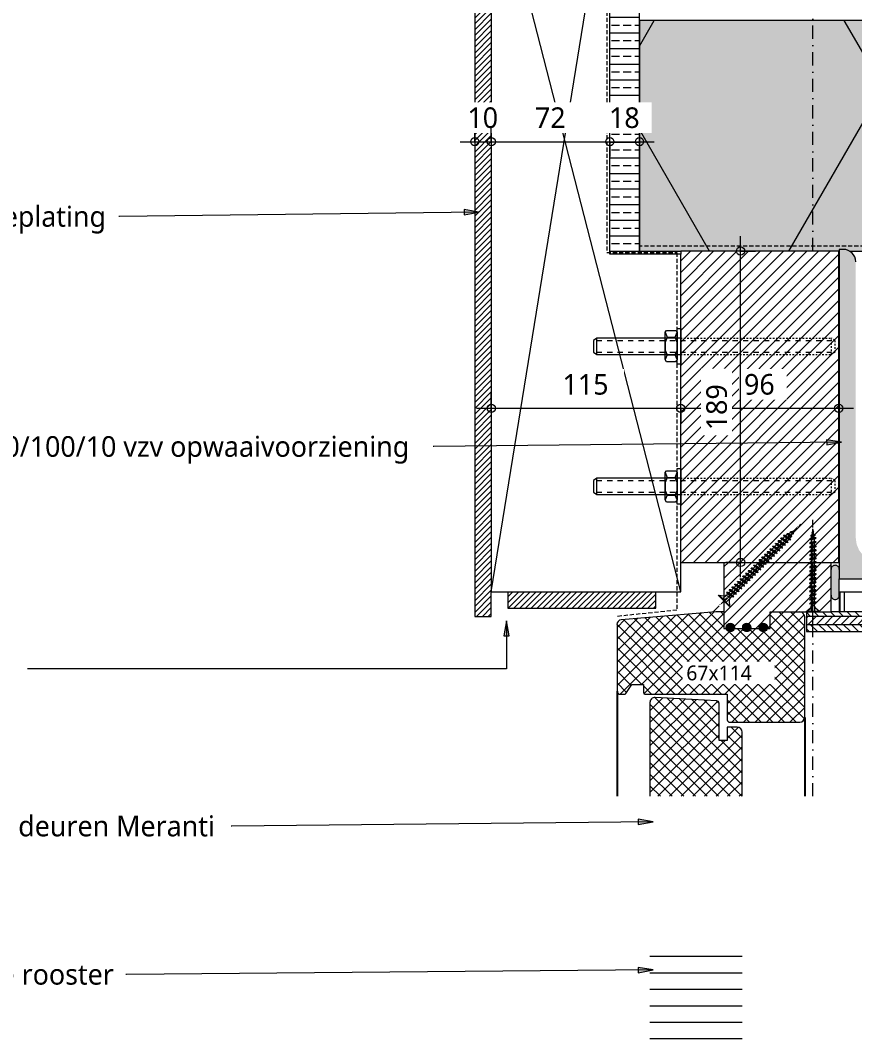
# Model space of a CAD drawing. Header units: millimetres. Extents: x 1813 to 34621, y -2347 to 13791.
# Drawn here: x 8617 to 9124, y 3929 to 4547 of the extents above; entities that cross this region are included whole.
import ezdxf

# ---------------------------------------------------------------- set-up
doc = ezdxf.new("R2010")
doc.units = ezdxf.units.MM
for name, pattern in [('Dash', [6.35, 3.175, -3.175]), ('MV_hartlijn_staal', [6.6, 5, -0.8, 0, -0.8]), ('MV_hidden', [3.75, 2.5, -1.25]), ('MV_stramien', [16, 8, -4, 0, -4]), ('Streep 1_1', [2, 1, -1])]:
    doc.linetypes.add(name, pattern=pattern)
for name, color, linetype, lineweight in [('A-ANNO-DIMS', 211, 'Continuous', 13), ('A-ANNO-DIMS-5', 211, 'Continuous', 13), ('A-DETL', 90, 'Continuous', 13), ('A-DETL-GENF', 92, 'Continuous', 18), ('A-DETL-GENF-HDLN', 1, 'Dash', 18), ('G-ANNO-TEXT', 231, 'Continuous', 13)]:
    doc.layers.add(name, color=color, linetype=linetype, lineweight=lineweight)
doc.styles.add('Segoe UI_3', font='segoeui.ttf', dxfattribs={"height": 12.5})
doc.styles.add('Segoe UI_4', font='segoeui.ttf', dxfattribs={"height": 9})
doc.dimstyles.new('2_5_mm_1', dxfattribs={"dimscale": 304.8, "dimtxt": 13.092049, "dimasz": 0.016404, "dimexe": 0.029528, "dimexo": 0.0625, "dimgap": 0.014764, "dimtad": 1, "dimdec": 0, "dimzin": 0, "dimdsep": 46, "dimtxsty": 'Segoe UI_3', "dimblk1": 'DOTBLANK', "dimblk2": 'DOTBLANK', "dimsah": 1, "dimcen": 0.09, "dimdle": 0.029528, "dimazin": 0, "dimtfac": 1, "dimtdec": 4, "dimtix": 1, "dimtmove": 0, "dimatfit": 3, "dimfxl": 0.029528, "dimfxlon": 1, "dimtvp": 1, "dimtfill": 1, "dimtolj": 1, "dimtzin": 0, "dimarcsym": 2})
pattern_1 = [(45, (0, 0), (-3.535534, 3.535534), []), (135, (0, 0), (-3.535534, -3.535534), [])]
pattern_2 = [(45, (0, 0), (-1.76776695, 1.76776695), [])]
pattern_3 = [(45, (0, 0), (-3.535534, 3.535534), [])]

# ---------------------------------------------------------------- blocks, each defined once
blk = doc.blocks.new('42 isolatie - Type 1-3788130-Details Verbouwingen')
at = {"layer": 'A-DETL-GENF'}
blk.add_hatch(color=256, dxfattribs=at).paths.add_polyline_path([(0.28, 0.8), (121.61, 0.8), (121.61, 1.8), (124.11, 1.8), (126.05, 1.54), (127.86, 0.8), (620.28, 0.8), (620.28, 140.8), (0.28, 140.8), (0.28, 1.8)])
at = {"layer": 'A-DETL-GENF', "lineweight": 13}
h = blk.add_hatch(dxfattribs=at)
h.set_pattern_fill('FP_5', color=256, style=0, pattern_type=2)
h.set_pattern_definition([(60, (-857.8, 704), (-121.936, 70.4), []), (120, (-857.8, 704), (-121.936, -70.4), [])])
h.paths.add_polyline_path([(0.28, 0.8), (121.61, 0.8), (121.61, 1.8), (124.11, 1.8), (126.05, 1.54), (127.86, 0.8), (620.28, 0.8), (620.28, 140.8), (0.28, 140.8), (0.28, 1.8)])
at = {"layer": 'A-DETL-GENF'}
for p, q in [((100.35, 140.8), (0.28, 140.8)), ((0.28, 140.8), (0.28, 0.8)), ((100.35, 140.8), (0.28, 140.8)), ((620.28, 140.8), (100.35, 140.8)), ((0.28, 0.8), (25.28, 0.8)), ((0.28, 0.8), (25.28, 0.8)), ((121.28, 0.8), (121.61, 0.8)), ((121.28, 0.8), (121.61, 0.8)), ((127.86, 0.8), (145.2, 0.8)), ((127.86, 0.8), (145.2, 0.8))]:
    blk.add_line(p, q, dxfattribs=at)
blk = doc.blocks.new('Repeating Detail - 00 g lijmbolletje s e-V75-Details Verbouwingen')
at = {"layer": 'A-DETL-GENF'}
for points in [[(-20, 2.5), (-19.35, 2.41), (-18.75, 2.17), (-18.23, 1.77), (-17.83, 1.25), (-17.59, 0.65), (-17.5, 0), (-17.59, -0.65), (-17.83, -1.25), (-18.23, -1.77), (-18.75, -2.17), (-19.35, -2.41), (-20, -2.5), (-20.65, -2.41), (-21.25, -2.17), (-21.77, -1.77), (-22.17, -1.25), (-22.41, -0.65), (-22.5, 0), (-22.41, 0.65), (-22.17, 1.25), (-21.77, 1.77), (-21.25, 2.17), (-20.65, 2.41)], [(-10, 2.5), (-9.35, 2.41), (-8.75, 2.17), (-8.23, 1.77), (-7.83, 1.25), (-7.59, 0.65), (-7.5, 0), (-7.59, -0.65), (-7.83, -1.25), (-8.23, -1.77), (-8.75, -2.17), (-9.35, -2.41), (-10, -2.5), (-10.65, -2.41), (-11.25, -2.17), (-11.77, -1.77), (-12.17, -1.25), (-12.41, -0.65), (-12.5, 0), (-12.41, 0.65), (-12.17, 1.25), (-11.77, 1.77), (-11.25, 2.17), (-10.65, 2.41)], [(0, 2.5), (0.65, 2.41), (1.25, 2.17), (1.77, 1.77), (2.17, 1.25), (2.41, 0.65), (2.5, 0), (2.41, -0.65), (2.17, -1.25), (1.77, -1.77), (1.25, -2.17), (0.65, -2.41), (0, -2.5), (-0.65, -2.41), (-1.25, -2.17), (-1.77, -1.77), (-2.17, -1.25), (-2.41, -0.65), (-2.5, 0), (-2.41, 0.65), (-2.17, 1.25), (-1.77, 1.77), (-1.25, 2.17), (-0.65, 2.41)]]:
    blk.add_hatch(color=256, dxfattribs=at).paths.add_polyline_path(points)
for centre, start, end in [((-20, 0), 360, 180), ((-20, 0), 180, 360), ((-10, 0), 360, 180), ((-10, 0), 180, 360), ((0, 0), 360, 180), ((0, 0), 180, 360)]:
    blk.add_arc(centre, 2.5, start, end, dxfattribs=at)
blk = doc.blocks.new('28 schroeven 2D - Verzonken schroef 5_0x60mm-3245535-Details Verbouwingen')
at = {"layer": 'A-DETL-GENF', "linetype": 'MV_hartlijn_staal', "lineweight": 13}
blk.add_line((0, 9.1), (0, -65.9), dxfattribs=at)
at = {"layer": 'A-DETL-GENF', "lineweight": 5}
for p, q in [((-4.9, 0), (4.9, 0)), ((-2.04, -2.4), (-4.9, 0)), ((4.9, 0), (2.04, -2.4)), ((-4.54, -0.3), (4.54, -0.3)), ((2.5, -4.74), (-2.5, -5.9)), ((-2.5, -5.9), (-1.75, -5.26)), ((-1.5, -4), (1.53, -3.26)), ((-1.5, -3.55), (-1.5, -55)), ((1.5, -55), (1.5, -3.55)), ((1.75, -5.38), (2.5, -4.74)), ((2.5, -7.07), (-2.5, -8.23)), ((-2.5, -8.23), (-1.75, -7.59)), ((2.5, -9.4), (-2.5, -10.57)), ((-2.5, -10.57), (-1.75, -9.93)), ((2.5, -11.73), (-2.5, -12.9)), ((-2.5, -12.9), (-1.75, -12.26)), ((1.75, -7.71), (2.5, -7.07)), ((1.75, -10.04), (2.5, -9.4)), ((1.75, -12.37), (2.5, -11.73)), ((2.5, -14.07), (-2.5, -15.23)), ((-2.5, -15.23), (-1.75, -14.59)), ((2.5, -16.4), (-2.5, -17.56)), ((-2.5, -17.56), (-1.75, -16.92)), ((1.75, -14.71), (2.5, -14.07)), ((1.75, -17.04), (2.5, -16.4)), ((2.5, -18.73), (-2.5, -19.9)), ((-2.5, -19.9), (-1.75, -19.26)), ((2.5, -21.07), (-2.5, -22.23)), ((-2.5, -22.23), (-1.75, -21.59)), ((2.5, -23.4), (-2.5, -24.56)), ((-2.5, -24.56), (-1.75, -23.92)), ((1.75, -19.37), (2.5, -18.73)), ((1.75, -21.71), (2.5, -21.07)), ((1.75, -24.04), (2.5, -23.4)), ((2.5, -25.73), (-2.5, -26.9)), ((-2.5, -26.9), (-1.75, -26.26)), ((2.5, -28.07), (-2.5, -29.23)), ((-2.5, -29.23), (-1.75, -28.59)), ((2.5, -30.4), (-2.5, -31.56)), ((1.75, -26.37), (2.5, -25.73)), ((1.75, -28.71), (2.5, -28.07)), ((1.75, -31.04), (2.5, -30.4)), ((-2.5, -31.56), (-1.75, -30.92)), ((2.5, -32.73), (-2.5, -33.9)), ((-2.5, -33.9), (-1.75, -33.26)), ((2.5, -35.07), (-2.5, -36.23)), ((-2.5, -36.23), (-1.75, -35.59)), ((1.75, -33.37), (2.5, -32.73)), ((1.75, -35.71), (2.5, -35.07)), ((2.5, -37.4), (-2.5, -38.56)), ((-2.5, -38.56), (-1.75, -37.92)), ((2.5, -39.73), (-2.5, -40.9)), ((-2.5, -40.9), (-1.75, -40.26)), ((2.5, -42.06), (-2.5, -43.23)), ((-2.5, -43.23), (-1.75, -42.59)), ((1.75, -38.04), (2.5, -37.4)), ((1.75, -40.37), (2.5, -39.73)), ((1.75, -42.7), (2.5, -42.06)), ((2.5, -44.4), (-2.5, -45.56)), ((-2.5, -45.56), (-1.75, -44.92)), ((2.5, -46.73), (-2.5, -47.89)), ((-2.5, -47.89), (-1.75, -47.25)), ((2.5, -49.06), (-2.5, -50.23)), ((1.75, -45.04), (2.5, -44.4)), ((1.75, -47.37), (2.5, -46.73)), ((1.75, -49.7), (2.5, -49.06)), ((-2.5, -50.23), (-1.75, -49.59)), ((2.5, -51.4), (-2.5, -52.56)), ((-2.5, -52.56), (-1.75, -51.92)), ((2.5, -53.73), (-2.5, -54.89)), ((-2.5, -54.89), (-1.75, -54.25)), ((-1.5, -55), (0, -60)), ((0, -60), (1.5, -55)), ((1.75, -52.04), (2.5, -51.4)), ((1.75, -54.37), (2.5, -53.73)), ((1.76, -55.84), (-1.76, -56.66)), ((-1.76, -56.66), (-1.01, -56.02)), ((-1.02, -58.71), (-0.27, -58.07)), ((1.02, -58.23), (-1.02, -58.71)), ((0.27, -58.87), (1.02, -58.23)), ((1.01, -56.48), (1.76, -55.84))]:
    blk.add_line(p, q, dxfattribs=at)
at = {"layer": 'A-DETL-GENF'}
for p, q in [((-1.5, -3.55), (-1.5, 0)), ((1.5, -3.55), (1.5, 0))]:
    blk.add_line(p, q, dxfattribs=at)
at = {"layer": 'A-DETL-GENF', "lineweight": 5}
for centre, start, end in [((-3, -3.55), 360, 50), ((3, -3.55), 130, 180)]:
    blk.add_arc(centre, 1.5, start, end, dxfattribs=at)
for points in [[(-2.5, -5.9), (-1.83, -6.19), (1.75, -5.38)], [(-1.75, -5.26), (2.23, -4.46), (2.5, -4.74)], [(-2.5, -8.23), (-1.83, -8.53), (1.75, -7.71)], [(-2.5, -10.57), (-1.83, -10.86), (1.75, -10.04)], [(-1.75, -7.59), (2.23, -6.79), (2.5, -7.07)], [(-1.75, -9.93), (2.23, -9.12), (2.5, -9.4)], [(-1.75, -12.26), (2.23, -11.46), (2.5, -11.73)], [(-2.5, -12.9), (-1.83, -13.19), (1.75, -12.37)], [(-2.5, -15.23), (-1.83, -15.53), (1.75, -14.71)], [(-2.5, -17.56), (-1.83, -17.86), (1.75, -17.04)], [(-1.75, -14.59), (2.23, -13.79), (2.5, -14.07)], [(-1.75, -16.92), (2.23, -16.12), (2.5, -16.4)], [(-2.5, -19.9), (-1.83, -20.19), (1.75, -19.37)], [(-2.5, -22.23), (-1.83, -22.52), (1.75, -21.71)], [(-2.5, -24.56), (-1.83, -24.86), (1.75, -24.04)], [(-1.75, -19.26), (2.23, -18.46), (2.5, -18.73)], [(-1.75, -21.59), (2.23, -20.79), (2.5, -21.07)], [(-1.75, -23.92), (2.23, -23.12), (2.5, -23.4)], [(-2.5, -26.9), (-1.83, -27.19), (1.75, -26.37)], [(-2.5, -29.23), (-1.83, -29.52), (1.75, -28.71)], [(-1.75, -26.26), (2.23, -25.46), (2.5, -25.73)], [(-1.75, -28.59), (2.23, -27.79), (2.5, -28.07)], [(-1.75, -30.92), (2.23, -30.12), (2.5, -30.4)], [(-2.5, -31.56), (-1.83, -31.86), (1.75, -31.04)], [(-2.5, -33.9), (-1.83, -34.19), (1.75, -33.37)], [(-2.5, -36.23), (-1.83, -36.52), (1.75, -35.71)], [(-1.75, -33.26), (2.23, -32.46), (2.5, -32.73)], [(-1.75, -35.59), (2.23, -34.79), (2.5, -35.07)], [(-2.5, -38.56), (-1.83, -38.86), (1.75, -38.04)], [(-2.5, -40.9), (-1.83, -41.19), (1.75, -40.37)], [(-2.5, -43.23), (-1.83, -43.52), (1.75, -42.7)], [(-1.75, -37.92), (2.23, -37.12), (2.5, -37.4)], [(-1.75, -40.26), (2.23, -39.45), (2.5, -39.73)], [(-1.75, -42.59), (2.23, -41.79), (2.5, -42.06)], [(-2.5, -45.56), (-1.83, -45.86), (1.75, -45.04)], [(-2.5, -47.89), (-1.83, -48.19), (1.75, -47.37)], [(-1.75, -44.92), (2.23, -44.12), (2.5, -44.4)], [(-1.75, -47.25), (2.23, -46.45), (2.5, -46.73)], [(-1.75, -49.59), (2.23, -48.79), (2.5, -49.06)], [(-2.5, -50.23), (-1.83, -50.52), (1.75, -49.7)], [(-2.5, -52.56), (-1.83, -52.85), (1.75, -52.04)], [(-2.5, -54.89), (-1.83, -55.19), (1.75, -54.37)], [(-1.75, -51.92), (2.23, -51.12), (2.5, -51.4)], [(-1.75, -54.25), (2.23, -53.45), (2.5, -53.73)], [(-1.76, -56.66), (-1.34, -56.87), (1.01, -56.48)], [(-1.02, -58.71), (-0.85, -58.85), (0.27, -58.87)], [(-1.01, -56.02), (1.59, -55.65), (1.76, -55.84)], [(-0.27, -58.07), (0.96, -58.13), (1.02, -58.23)]]:
    blk.add_open_spline(points, degree=2, dxfattribs=at)
blk = doc.blocks.new('28 schroeven 2D - Verzonken schroef 4_0x50mm-3291589-Details Verbouwingen')
at = {"layer": 'A-DETL-GENF', "linetype": 'MV_hartlijn_staal', "lineweight": 13}
blk.add_line((0, 9.1), (0, -55.9), dxfattribs=at)
at = {"layer": 'A-DETL-GENF', "lineweight": 5}
for p, q in [((-4.4, 0), (4.4, 0)), ((-1.54, -2.4), (-4.4, 0)), ((4.4, 0), (1.54, -2.4)), ((-4.04, -0.3), (4.04, -0.3)), ((2, -4.97), (-2, -5.9)), ((-2, -5.9), (-1.25, -5.26)), ((-1, -4), (1.03, -3.26)), ((-1, -3.55), (-1, -45)), ((1, -45), (1, -3.55)), ((1.25, -5.61), (2, -4.97)), ((2, -7.41), (-2, -8.34)), ((-2, -8.34), (-1.25, -7.7)), ((2, -9.84), (-2, -10.77)), ((-2, -10.77), (-1.25, -10.13)), ((2, -12.28), (-2, -13.21)), ((1.25, -8.05), (2, -7.41)), ((1.25, -10.48), (2, -9.84)), ((1.25, -12.92), (2, -12.28)), ((-2, -13.21), (-1.25, -12.57)), ((2, -14.72), (-2, -15.65)), ((-2, -15.65), (-1.25, -15.01)), ((2, -17.15), (-2, -18.09)), ((-2, -18.09), (-1.25, -17.45)), ((1.25, -15.36), (2, -14.72)), ((1.25, -17.79), (2, -17.15)), ((2, -19.59), (-2, -20.52)), ((-2, -20.52), (-1.25, -19.88)), ((2, -22.03), (-2, -22.96)), ((-2, -22.96), (-1.25, -22.32)), ((2, -24.47), (-2, -25.4)), ((1.25, -20.23), (2, -19.59)), ((1.25, -22.67), (2, -22.03)), ((1.25, -25.11), (2, -24.47)), ((-2, -25.4), (-1.25, -24.76)), ((2, -26.9), (-2, -27.83)), ((-2, -27.83), (-1.25, -27.19)), ((2, -29.34), (-2, -30.27)), ((-2, -30.27), (-1.25, -29.63)), ((1.25, -27.54), (2, -26.9)), ((1.25, -29.98), (2, -29.34)), ((2, -31.78), (-2, -32.71)), ((-2, -32.71), (-1.25, -32.07)), ((2, -34.21), (-2, -35.15)), ((-2, -35.15), (-1.25, -34.51)), ((2, -36.65), (-2, -37.58)), ((-2, -37.58), (-1.25, -36.94)), ((1.25, -32.42), (2, -31.78)), ((1.25, -34.85), (2, -34.21)), ((1.25, -37.29), (2, -36.65)), ((2, -39.09), (-2, -40.02)), ((-2, -40.02), (-1.25, -39.38)), ((2, -41.53), (-2, -42.46)), ((-2, -42.46), (-1.25, -41.82)), ((1.25, -39.73), (2, -39.09)), ((1.25, -42.17), (2, -41.53)), ((2, -43.96), (-2, -44.89)), ((-2, -44.89), (-1.25, -44.25)), ((-1.26, -46.66), (-0.51, -46.02)), ((1.26, -46.07), (-1.26, -46.66)), ((-1, -45), (0, -50)), ((-0.52, -48.71), (0.23, -48.07)), ((0.52, -48.47), (-0.52, -48.71)), ((-0.23, -49.11), (0.52, -48.47)), ((0, -50), (1, -45)), ((0.51, -46.71), (1.26, -46.07)), ((1.25, -44.6), (2, -43.96))]:
    blk.add_line(p, q, dxfattribs=at)
at = {"layer": 'A-DETL-GENF'}
for p, q in [((-1, -3.55), (-1, 0)), ((1, -3.55), (1, 0))]:
    blk.add_line(p, q, dxfattribs=at)
at = {"layer": 'A-DETL-GENF', "lineweight": 5}
for centre, start, end in [((-2.5, -3.55), 360, 50), ((2.5, -3.55), 130, 180)]:
    blk.add_arc(centre, 1.5, start, end, dxfattribs=at)
for points in [[(-2, -5.9), (-1.5, -6.14), (1.25, -5.61)], [(-1.25, -5.26), (1.8, -4.75), (2, -4.97)], [(-2, -8.34), (-1.5, -8.58), (1.25, -8.05)], [(-2, -10.77), (-1.5, -11.01), (1.25, -10.48)], [(-1.25, -7.7), (1.8, -7.19), (2, -7.41)], [(-1.25, -10.13), (1.8, -9.62), (2, -9.84)], [(-1.25, -12.57), (1.8, -12.06), (2, -12.28)], [(-2, -13.21), (-1.5, -13.45), (1.25, -12.92)], [(-2, -15.65), (-1.5, -15.89), (1.25, -15.36)], [(-2, -18.09), (-1.5, -18.33), (1.25, -17.79)], [(-1.25, -15.01), (1.8, -14.5), (2, -14.72)], [(-1.25, -17.45), (1.8, -16.94), (2, -17.15)], [(-2, -20.52), (-1.5, -20.76), (1.25, -20.23)], [(-2, -22.96), (-1.5, -23.2), (1.25, -22.67)], [(-1.25, -19.88), (1.8, -19.37), (2, -19.59)], [(-1.25, -22.32), (1.8, -21.81), (2, -22.03)], [(-1.25, -24.76), (1.8, -24.25), (2, -24.47)], [(-2, -25.4), (-1.5, -25.64), (1.25, -25.11)], [(-2, -27.83), (-1.5, -28.07), (1.25, -27.54)], [(-2, -30.27), (-1.5, -30.51), (1.25, -29.98)], [(-1.25, -27.19), (1.8, -26.68), (2, -26.9)], [(-1.25, -29.63), (1.8, -29.12), (2, -29.34)], [(-2, -32.71), (-1.5, -32.95), (1.25, -32.42)], [(-2, -35.15), (-1.5, -35.39), (1.25, -34.85)], [(-1.25, -32.07), (1.8, -31.56), (2, -31.78)], [(-1.25, -34.51), (1.8, -34), (2, -34.21)], [(-1.25, -36.94), (1.8, -36.43), (2, -36.65)], [(-2, -37.58), (-1.5, -37.82), (1.25, -37.29)], [(-2, -40.02), (-1.5, -40.26), (1.25, -39.73)], [(-2, -42.46), (-1.5, -42.7), (1.25, -42.17)], [(-1.25, -39.38), (1.8, -38.87), (2, -39.09)], [(-1.25, -41.82), (1.8, -41.31), (2, -41.53)], [(-2, -44.89), (-1.5, -45.13), (1.25, -44.6)], [(-1.26, -46.66), (-1, -46.82), (0.51, -46.71)], [(-1.25, -44.25), (1.8, -43.74), (2, -43.96)], [(-0.52, -48.71), (-0.51, -48.79), (-0.23, -49.11)], [(-0.51, -46.02), (1.16, -45.94), (1.26, -46.07)], [(0.23, -48.07), (0.53, -48.42), (0.52, -48.47)]]:
    blk.add_open_spline(points, degree=2, dxfattribs=at)
blk = doc.blocks.new('00 stekeind s e - M10-724117-Details Verbouwingen')
at = {"layer": 'A-DETL-GENF'}
for p, q in [((-9.5, 8.48), (-8.57, 9.5)), ((-9.5, 8.48), (-8.14, 5.43)), ((-9.5, -8.14), (-9.5, 8.48)), ((-8.57, 9.5), (-2.91, 9.5)), ((-3.39, 5.43), (-2.04, 8.48)), ((-2.91, 9.5), (-2.04, 8.48)), ((-2.04, 0), (-2.04, 10.86)), ((-2.04, 10.86), (0, 10.86)), ((-2.04, 8.48), (-2.04, 0)), ((0, 10.86), (0, -10.86)), ((-51, 5), (-53, 3.5)), ((-53, 3.5), (-53, -3.5)), ((0, 5), (-51, 5)), ((-51, -5), (-51, 5)), ((-8.14, 5.43), (-9.5, 2.37)), ((-9.5, 2.37), (-9.5, -2.38)), ((-8.14, 5.43), (-3.39, 5.43)), ((-2.04, 2.37), (-3.39, 5.43)), ((-2.04, -2.38), (-2.04, 2.37)), ((-53, -3.5), (-51, -5)), ((-51, -5), (0, -5)), ((-9.5, -2.38), (-8.14, -5.26)), ((-8.14, -5.26), (-9.5, -8.14)), ((-8.14, -5.26), (-3.39, -5.26)), ((-3.39, -5.26), (-2.04, -2.38)), ((-2.04, -8.14), (-3.39, -5.26)), ((-2.04, -10.86), (-2.04, 0)), ((-2.04, 0), (-2.04, -8.14)), ((-8.61, -9.5), (-9.5, -8.14)), ((-3.04, -9.5), (-8.61, -9.5)), ((-2.04, -8.14), (-3.04, -9.5)), ((0, -10.86), (-2.04, -10.86))]:
    blk.add_line(p, q, dxfattribs=at)
at = {"layer": 'A-DETL-GENF', "linetype": 'Streep 1_1', "lineweight": 13}
for p, q in [((0, 5), (91.54, 5)), ((93.54, 3.5), (91.54, 5)), ((91.54, -5), (91.54, 5)), ((93.54, 3.5), (93.54, -3.5)), ((0, -5), (91.54, -5)), ((93.54, -3.5), (91.54, -5))]:
    blk.add_line(p, q, dxfattribs=at)
at = {"layer": 'A-DETL-GENF-HDLN'}
for p, q in [((-51, 3.5), (91.54, 3.5)), ((-51, -3.5), (91.54, -3.5))]:
    blk.add_line(p, q, dxfattribs=at)
blk = doc.blocks.new('DIMBLOCK101-Details Verbouwingen')
at = {"layer": 'A-ANNO-DIMS-5'}
for p, q in [((8893.1, 4472.96), (8893.1, 4481.96)), ((8903.1, 4472.96), (8903.1, 4481.96)), ((8884.1, 4472.96), (8903.1, 4472.96)), ((8893.1, 4472.96), (8893.1, 4463.96)), ((8903.1, 4472.96), (8903.1, 4463.96))]:
    blk.add_line(p, q, dxfattribs=at)
for centre in [(8893.1, 4472.96), (8903.1, 4472.96)]:
    blk.add_circle(centre, 2.5, dxfattribs=at)
at = {"layer": 'A-ANNO-DIMS-5', "color": 0, "insert": (8888.58, 4493.77), "char_height": 12.5, "width": 22.8516, "attachment_point": 1, "line_spacing_factor": 1.142579, "style": 'Segoe UI_3', "bg_fill": 3, "box_fill_scale": 1.25, "bg_fill_color": 9, "bg_fill_true_color": 13158600, "bg_fill_transparency": 0}
blk.add_mtext('10', dxfattribs=at)
blk = doc.blocks.new('_DotBlank')
at = {"color": 0, "linetype": 'ByBlock', "lineweight": -2}
blk.add_line((-0.5, 0), (-1, 0), dxfattribs=at)
blk.add_circle((0, 0), 0.5, dxfattribs=at)
blk = doc.blocks.new('DIMBLOCK102-Details Verbouwingen')
at = {"layer": 'A-ANNO-DIMS-5'}
for p, q in [((8903.1, 4472.96), (8903.1, 4481.96)), ((8975.1, 4472.96), (8975.1, 4481.96)), ((8903.1, 4472.96), (8975.1, 4472.96)), ((8903.1, 4472.96), (8903.1, 4463.96)), ((8975.1, 4472.96), (8975.1, 4463.96))]:
    blk.add_line(p, q, dxfattribs=at)
for centre in [(8903.1, 4472.96), (8975.1, 4472.96)]:
    blk.add_circle(centre, 2.5, dxfattribs=at)
at = {"layer": 'A-ANNO-DIMS-5', "color": 0, "insert": (8929.58, 4493.77), "char_height": 12.5, "width": 22.8516, "attachment_point": 1, "line_spacing_factor": 1.142579, "style": 'Segoe UI_3', "bg_fill": 3, "box_fill_scale": 1.25, "bg_fill_color": 9, "bg_fill_true_color": 13158600, "bg_fill_transparency": 0}
blk.add_mtext('72', dxfattribs=at)
blk = doc.blocks.new('DIMBLOCK103-Details Verbouwingen')
at = {"layer": 'A-ANNO-DIMS-5'}
for p, q in [((8975.1, 4472.96), (8975.1, 4481.96)), ((8993.1, 4472.96), (8993.1, 4481.96)), ((8975.1, 4472.96), (9002.1, 4472.96)), ((8975.1, 4472.96), (8975.1, 4463.96)), ((8993.1, 4472.96), (8993.1, 4463.96))]:
    blk.add_line(p, q, dxfattribs=at)
for centre in [(8975.1, 4472.96), (8993.1, 4472.96)]:
    blk.add_circle(centre, 2.5, dxfattribs=at)
at = {"layer": 'A-ANNO-DIMS-5', "color": 0, "insert": (8974.58, 4493.77), "char_height": 12.5, "width": 22.8516, "attachment_point": 1, "line_spacing_factor": 1.142579, "style": 'Segoe UI_3', "bg_fill": 3, "box_fill_scale": 1.25, "bg_fill_color": 9, "bg_fill_true_color": 13158600, "bg_fill_transparency": 0}
blk.add_mtext('18', dxfattribs=at)
blk = doc.blocks.new('DIMBLOCK116-Details Verbouwingen')
at = {"layer": 'A-ANNO-DIMS-5'}
for p, q in [((8903.1, 4311.13), (8903.1, 4320.13)), ((9018.1, 4311.13), (9018.1, 4320.13)), ((8894.1, 4311.13), (9018.1, 4311.13)), ((8903.1, 4311.13), (8903.1, 4302.13)), ((9018.1, 4311.13), (9018.1, 4302.13))]:
    blk.add_line(p, q, dxfattribs=at)
for centre in [(8903.1, 4311.13), (9018.1, 4311.13)]:
    blk.add_circle(centre, 2.5, dxfattribs=at)
at = {"layer": 'A-ANNO-DIMS-5', "color": 0, "insert": (8946.32, 4331.94), "char_height": 12.5, "width": 34.2774, "attachment_point": 1, "line_spacing_factor": 1.142579, "style": 'Segoe UI_3', "bg_fill": 3, "box_fill_scale": 1.25, "bg_fill_color": 9, "bg_fill_true_color": 13158600, "bg_fill_transparency": 0}
blk.add_mtext('115', dxfattribs=at)
blk = doc.blocks.new('DIMBLOCK117-Details Verbouwingen')
at = {"layer": 'A-ANNO-DIMS-5'}
for p, q in [((9018.1, 4311.13), (9018.1, 4320.13)), ((9114.1, 4311.13), (9114.1, 4320.13)), ((9018.1, 4311.13), (9123.1, 4311.13)), ((9018.1, 4311.13), (9018.1, 4302.13)), ((9114.1, 4311.13), (9114.1, 4302.13))]:
    blk.add_line(p, q, dxfattribs=at)
for centre in [(9018.1, 4311.13), (9114.1, 4311.13)]:
    blk.add_circle(centre, 2.5, dxfattribs=at)
at = {"layer": 'A-ANNO-DIMS-5', "color": 0, "insert": (9056.58, 4331.94), "char_height": 12.5, "width": 22.8516, "attachment_point": 1, "line_spacing_factor": 1.142579, "style": 'Segoe UI_3', "bg_fill": 3, "box_fill_scale": 1.25, "bg_fill_color": 9, "bg_fill_true_color": 13158600, "bg_fill_transparency": 0}
blk.add_mtext('96', dxfattribs=at)
blk = doc.blocks.new('DIMBLOCK118-Details Verbouwingen')
at = {"layer": 'A-ANNO-DIMS-5'}
for p, q in [((9054.47, 4208.58), (9054.47, 4415.58)), ((9054.47, 4406.58), (9045.47, 4406.58)), ((9054.47, 4406.58), (9063.47, 4406.58)), ((9054.47, 4217.58), (9045.47, 4217.58)), ((9054.47, 4217.58), (9063.47, 4217.58))]:
    blk.add_line(p, q, dxfattribs=at)
for centre in [(9054.47, 4406.58), (9054.47, 4217.58)]:
    blk.add_circle(centre, 2.5, dxfattribs=at)
at = {"layer": 'A-ANNO-DIMS-5', "color": 0, "insert": (9033.66, 4297.8), "char_height": 12.5, "width": 34.2774, "attachment_point": 1, "rotation": 90, "line_spacing_factor": 1.142579, "style": 'Segoe UI_3', "bg_fill": 3, "box_fill_scale": 1.25, "bg_fill_color": 9, "bg_fill_true_color": 13158600, "bg_fill_transparency": 0}
blk.add_mtext('189', dxfattribs=at)

msp = doc.modelspace()

# ---------------------------------------------------------------- hatches: boundary and pattern name
at = {"layer": 'A-DETL-GENF', "lineweight": 13}
h = msp.add_hatch(dxfattribs=at)
h.set_pattern_fill('FP_11', color=250, style=0, pattern_type=2)
h.set_pattern_definition([(0, (0, 0), (0, 9.476), []), (0, (0, 4.738), (0, 9.476), [4.738, -2.369])])
h.paths.add_polyline_path([(8993.1, 4406.58), (8993.1, 4644.77), (8975.1, 4644.77), (8975.1, 4406.58)])
h = msp.add_hatch(dxfattribs=at)
h.set_pattern_fill('FP_23', color=254, style=0, pattern_type=2)
h.set_pattern_definition(pattern_2)
h.paths.add_polyline_path([(8903.1, 4184.78), (8903.1, 4634.78), (8893.1, 4634.78), (8893.1, 4184.78)])
h = msp.add_hatch(dxfattribs=at)
h.set_pattern_fill('FP_12', color=250, style=0, pattern_type=2)
h.set_pattern_definition(pattern_3)
h.paths.add_polyline_path([(9053.56, 4217.58), (9114.1, 4217.58), (9114.1, 4406.58), (9018.1, 4406.58), (9018.1, 4217.58)])
at = {"layer": 'A-DETL-GENF'}
for points in [[(9114.43, 4207.58), (9214.43, 4207.58), (9214.43, 4210.08), (9214.18, 4212.02), (9213.43, 4213.83), (9212.24, 4215.38), (9210.68, 4216.58), (9208.88, 4217.33), (9206.93, 4217.58), (9139.43, 4217.58), (9135.55, 4218.09), (9131.93, 4219.59), (9128.83, 4221.97), (9126.44, 4225.08), (9124.95, 4228.7), (9124.43, 4232.58), (9124.43, 4400.08), (9124.18, 4402.02), (9123.43, 4403.83), (9122.24, 4405.38), (9120.68, 4406.58), (9118.88, 4407.33), (9116.93, 4407.58), (9114.43, 4407.58), (9114.43, 4271.93)], [(9111.93, 4195.08), (9112.51, 4195.15), (9113.05, 4195.34), (9113.53, 4195.66), (9113.93, 4196.07), (9114.22, 4196.57), (9114.39, 4197.12), (9114.43, 4197.69), (9114.39, 4213.81), (9114.22, 4214.36), (9113.93, 4214.85), (9113.53, 4215.27), (9113.05, 4215.58), (9112.51, 4215.78), (9111.93, 4215.85), (9111.36, 4215.78), (9110.82, 4215.58), (9110.34, 4215.27), (9109.94, 4214.85), (9109.65, 4214.36), (9109.48, 4213.81), (9109.43, 4213.23), (9109.48, 4197.12), (9109.65, 4196.57), (9109.94, 4196.07), (9110.34, 4195.66), (9110.82, 4195.34), (9111.36, 4195.15)]]:
    msp.add_hatch(color=7, dxfattribs=at).paths.add_polyline_path(points)
at = {"layer": 'A-DETL-GENF', "lineweight": 13}
h = msp.add_hatch(dxfattribs=at)
h.set_pattern_fill('FP_12', color=250, style=0, pattern_type=2)
h.set_pattern_definition(pattern_3)
h.paths.add_polyline_path([(9072.43, 4177.58), (9072.43, 4187.58), (9109.43, 4187.58), (9109.43, 4217.58), (9044.39, 4217.58), (9044.39, 4177.58), (9045.83, 4177.58), (9045.76, 4178.14), (9045.84, 4178.78), (9046.09, 4179.39), (9046.49, 4179.9), (9047.01, 4180.3), (9047.61, 4180.55), (9048.26, 4180.64), (9048.9, 4180.55), (9049.51, 4180.3), (9050.03, 4179.9), (9050.42, 4179.39), (9050.67, 4178.78), (9050.76, 4178.14), (9050.71, 4177.58), (9055.83, 4177.58), (9055.76, 4178.14), (9055.84, 4178.78), (9056.09, 4179.39), (9056.49, 4179.9), (9057.01, 4180.3), (9057.61, 4180.55), (9058.26, 4180.64), (9058.9, 4180.55), (9059.51, 4180.3), (9060.03, 4179.9), (9060.42, 4179.39), (9060.67, 4178.78), (9060.76, 4178.14), (9060.71, 4177.58), (9065.83, 4177.58), (9065.76, 4178.14), (9065.84, 4178.78), (9066.09, 4179.39), (9066.49, 4179.9), (9067.01, 4180.3), (9067.61, 4180.55), (9068.26, 4180.64), (9068.9, 4180.55), (9069.51, 4180.3), (9070.03, 4179.9), (9070.42, 4179.39), (9070.67, 4178.78), (9070.76, 4178.14), (9070.71, 4177.58), (9070.76, 4177.58)])
h = msp.add_hatch(dxfattribs=at)
h.set_pattern_fill('FP_23', color=254, style=0, pattern_type=2)
h.set_pattern_definition(pattern_2)
h.paths.add_polyline_path([(8913.1, 4189.78), (9003.1, 4189.78), (9003.1, 4199.78), (8913.1, 4199.78)])
h = msp.add_hatch(dxfattribs=at)
h.set_pattern_fill('FP_13', color=254, style=0, pattern_type=2)
h.set_pattern_definition([(90, (10, 0), (-25, 1e-15), []), (90, (12.5, 0), (-25, 1e-15), []), (90, (15, 0), (-25, 1e-15), []), (90, (17.5, 0), (-25, 1e-15), [])])
h.paths.add_polyline_path([(9233.58, 4187.58), (9613.1, 4187.58), (9613.1, 4199.58), (9114.43, 4199.58), (9114.43, 4187.58), (9194.53, 4187.58)])
h = msp.add_hatch(dxfattribs=at)
h.set_pattern_fill('FP_10', color=250, style=0, pattern_type=2)
h.set_pattern_definition(pattern_1)
h.paths.add_polyline_path([(9090.43, 4120.58), (9091.21, 4120.68), (9091.93, 4120.98), (9092.56, 4121.46), (9093.03, 4122.08), (9093.33, 4122.8), (9093.43, 4123.58), (9093.43, 4184.58), (9093.33, 4185.36), (9093.03, 4186.08), (9092.56, 4186.7), (9091.93, 4187.18), (9091.21, 4187.48), (9090.43, 4187.58), (9072.43, 4187.58), (9072.43, 4177.58), (9070.68, 4177.58), (9070.67, 4177.49), (9070.42, 4176.89), (9070.03, 4176.37), (9069.51, 4175.97), (9068.9, 4175.72), (9068.26, 4175.64), (9067.61, 4175.72), (9067.01, 4175.97), (9066.49, 4176.37), (9066.09, 4176.89), (9065.76, 4177.58), (9060.68, 4177.58), (9060.67, 4177.49), (9060.42, 4176.89), (9060.03, 4176.37), (9059.51, 4175.97), (9058.9, 4175.72), (9058.26, 4175.64), (9057.61, 4175.72), (9057.01, 4175.97), (9056.49, 4176.37), (9056.09, 4176.89), (9055.76, 4177.58), (9050.68, 4177.58), (9050.67, 4177.49), (9050.42, 4176.89), (9050.03, 4176.37), (9049.51, 4175.97), (9048.9, 4175.72), (9048.26, 4175.64), (9047.61, 4175.72), (9047.01, 4175.97), (9046.49, 4176.37), (9046.09, 4176.89), (9045.76, 4177.58), (9044.39, 4177.58), (9044.39, 4187.58), (9039.43, 4187.58), (8981.94, 4182.81), (8981.27, 4182.62), (8980.66, 4182.27), (8980.15, 4181.79), (8979.76, 4181.21), (8979.52, 4180.55), (8979.44, 4179.86), (8979.44, 4139.55), (8979.51, 4139.04), (8979.71, 4138.56), (8980.03, 4138.15), (8980.45, 4137.84), (8980.93, 4137.64), (8981.45, 4137.58), (8984.23, 4137.64), (8984.42, 4137.73), (8984.72, 4138.03), (8988.42, 4143.58), (8995.43, 4143.58), (8995.47, 4138.32), (8995.57, 4138.08), (8995.73, 4137.87), (8995.93, 4137.72), (8996.18, 4137.62), (8996.43, 4137.58), (9046.43, 4137.58), (9046.49, 4121.69), (9046.64, 4121.33), (9046.87, 4121.02), (9047.18, 4120.78), (9047.55, 4120.63), (9047.93, 4120.58), (9053.56, 4120.58)])
h = msp.add_hatch(dxfattribs=at)
h.set_pattern_fill('FP_8', color=254, style=0, pattern_type=2)
h.set_pattern_definition([(0, (0, 0), (0, 5), [50, 0]), (45, (0, 0), (5.0006592, 0), [7.071, -7.071]), (315, (0, 0), (5.0006592, 0), [7.071, -7.071])])
h.paths.add_polyline_path([(9094.43, 4175.58), (9172.42, 4175.58), (9174.49, 4175.85), (9176.42, 4176.65), (9178.08, 4177.92), (9179.35, 4179.58), (9180.15, 4181.51), (9180.42, 4183.58), (9180.42, 4187.58), (9094.43, 4187.58)])
h = msp.add_hatch(dxfattribs=at)
h.set_pattern_fill('FP_10', color=250, style=0, pattern_type=2)
h.set_pattern_definition(pattern_1)
h.paths.add_polyline_path([(8999.43, 4075.67), (9055.43, 4075.67), (9055.43, 4114.58), (9055.33, 4115.36), (9055.03, 4116.08), (9054.56, 4116.7), (9053.93, 4117.18), (9053.21, 4117.48), (9052.43, 4117.58), (9046.43, 4117.58), (9046.43, 4109.58), (9041.43, 4109.58), (9041.39, 4132.5), (9041.25, 4132.85), (9041.02, 4133.15), (9040.73, 4133.39), (9040.39, 4133.55), (9040.01, 4133.62), (9002.59, 4135.58), (9001.9, 4135.54), (9001.23, 4135.33), (9000.64, 4134.99), (9000.13, 4134.51), (8999.75, 4133.93), (8999.51, 4133.27), (8999.43, 4132.59), (8999.43, 4129)])
at = {"layer": 'G-ANNO-TEXT'}
for points in [[(8895.58, 4430.25), (8886.56, 4431.73), (8886.6, 4428.55)], [(9115.76, 4290.6), (9106.75, 4292.09), (9106.78, 4288.92)], [(8912.34, 4182.13), (8910.75, 4173.13), (8913.92, 4173.13)], [(9001.32, 4060.25), (8992.3, 4061.74), (8992.34, 4058.57)], [(9001.32, 3970.25), (8992.31, 3971.76), (8992.33, 3968.59)]]:
    msp.add_hatch(color=7, dxfattribs=at).paths.add_polyline_path(points)

# ---------------------------------------------------------------- linework, layer by layer
at = {"layer": 'A-DETL', "linetype": 'MV_stramien', "lineweight": 18}
for p, q in [((9098.44, 4406.58), (9098.44, 4750.65)), ((9098.44, 4075.67), (9098.44, 4217.58))]:
    msp.add_line(p, q, dxfattribs=at)
at = {"layer": 'A-DETL', "lineweight": 18}
for p, q in [((8903.1, 4647.29), (8903.1, 4199.78)), ((9018.1, 4199.78), (8903.1, 4647.29)), ((8903.1, 4199.78), (8975.1, 4644.77)), ((8975.1, 4404.78), (8975.1, 4646.03)), ((8993.1, 4406.58), (8993.1, 4644.77)), ((8893.1, 4634.78), (8893.1, 4184.78)), ((8975.1, 4406.58), (8993.1, 4406.58)), ((9114.1, 4406.58), (9018.1, 4406.58)), ((9018.1, 4406.58), (9018.1, 4404.78)), ((9114.1, 4217.58), (9114.1, 4406.58)), ((9114.43, 4407.58), (9114.43, 4207.58)), ((9116.93, 4407.58), (9114.43, 4407.58)), ((9018.1, 4404.78), (8975.1, 4404.78)), ((9018.1, 4199.78), (9018.1, 4404.78)), ((9018.1, 4217.58), (9114.1, 4217.58)), ((9044.39, 4217.58), (9044.39, 4177.58)), ((9109.43, 4187.58), (9109.43, 4217.58)), ((9114.43, 4207.58), (9214.43, 4207.58)), ((8903.1, 4184.78), (8903.1, 4199.78)), ((8903.1, 4184.78), (8903.1, 4199.78)), ((8903.1, 4199.78), (9018.1, 4199.78)), ((8913.1, 4199.78), (8913.1, 4189.78)), ((9003.1, 4189.78), (9003.1, 4199.78)), ((9233.58, 4199.58), (9114.43, 4199.58)), ((9114.43, 4197.12), (9114.43, 4187.58)), ((8893.1, 4184.78), (8903.1, 4184.78)), ((8913.1, 4189.78), (9003.1, 4189.78)), ((9039.43, 4187.58), (8981.94, 4182.81)), ((9044.39, 4187.58), (9039.43, 4187.58)), ((9072.43, 4177.58), (9072.43, 4187.58)), ((9072.43, 4187.58), (9109.43, 4187.58)), ((9093.43, 4123.58), (9093.43, 4184.58)), ((9094.43, 4187.58), (9094.43, 4175.58)), ((9180.42, 4187.58), (9109.43, 4187.58)), ((8979.44, 4179.86), (8979.44, 4139.55)), ((9044.39, 4177.58), (9045.83, 4177.58)), ((9050.68, 4177.58), (9055.83, 4177.58)), ((9060.68, 4177.58), (9065.83, 4177.58)), ((9070.68, 4177.58), (9072.43, 4177.58)), ((9094.43, 4175.58), (9172.42, 4175.58)), ((8984.72, 4138.03), (8988.42, 4143.58)), ((8988.42, 4143.58), (8995.43, 4143.58)), ((8995.43, 4143.58), (8995.43, 4138.58)), ((8981.45, 4137.58), (8984.02, 4137.59)), ((8996.43, 4137.58), (9046.43, 4137.58)), ((9040.01, 4133.62), (9002.59, 4135.58)), ((9046.43, 4137.58), (9046.43, 4122.08)), ((8999.43, 4132.59), (8999.43, 4075.67)), ((9041.43, 4109.58), (9041.43, 4132.12)), ((9052.43, 4117.58), (9046.43, 4117.58)), ((9046.43, 4117.58), (9046.43, 4109.58)), ((9047.93, 4120.58), (9090.43, 4120.58)), ((9055.43, 4075.67), (9055.43, 4114.58)), ((9046.43, 4109.58), (9041.43, 4109.58)), ((8999.43, 3978.58), (9055.43, 3978.58)), ((8999.43, 3968.58), (9055.43, 3968.58)), ((8999.43, 3958.58), (9055.43, 3958.58)), ((8999.43, 3948.58), (9055.43, 3948.58)), ((8999.43, 3938.58), (9055.43, 3938.58)), ((8999.43, 3928.58), (9055.43, 3928.58))]:
    msp.add_line(p, q, dxfattribs=at)
at = {"layer": 'A-DETL', "linetype": 'MV_hidden'}
for p, q in [((8973.24, 4645.62), (8973.24, 4405.62)), ((9624.8, 4409.58), (8993.1, 4409.58)), ((8973.24, 4405.62), (9015.85, 4405.62)), ((9015.85, 4405.62), (9015.85, 4188.66)), ((9015.85, 4188.66), (8978.94, 4184.78))]:
    msp.add_line(p, q, dxfattribs=at)
at = {"layer": 'A-DETL'}
msp.add_line((9114.43, 4197.69), (9114.43, 4207.58), dxfattribs=at)
at = {"layer": 'A-DETL', "lineweight": 25}
for p, q in [((8979.44, 4139.55), (8979.44, 4075.67)), ((9093.43, 4123.58), (9093.43, 4075.67))]:
    msp.add_line(p, q, dxfattribs=at)
at = {"layer": 'A-DETL', "lineweight": 18}
for centre, radius, start, end in [((9116.93, 4400.08), 7.5, 0, 90), ((9090.43, 4184.58), 3, 360, 90), ((8982.43, 4179.86), 3, 99.48647, 180), ((8981.44, 4139.57), 2, 180.68493, 270.32883), ((8983.88, 4138.58), 1, 277.90385, 326.30993), ((8996.43, 4138.58), 1, 180, 270), ((9002.43, 4132.59), 3, 87, 180), ((9039.93, 4132.12), 1.5, 0, 87), ((9047.93, 4122.08), 1.5, 180, 270), ((9090.43, 4123.58), 3, 270, 0), ((9052.43, 4114.58), 3, 360, 90)]:
    msp.add_arc(centre, radius, start, end, dxfattribs=at)
at = {"layer": 'A-DETL'}
for centre, start, end in [((9111.94, 4213.34), 90.0974, 182.44199), ((9111.93, 4213.34), 357.55795, 89.9026), ((9111.94, 4197.59), 177.55795, 269.9026), ((9111.93, 4197.59), 270.0974, 2.44205)]:
    msp.add_arc(centre, 2.51, start, end, dxfattribs=at)
at = {"layer": 'G-ANNO-TEXT', "color": 250}
for p, q in [((8895.58, 4430.25), (8886.56, 4431.73)), ((8886.56, 4431.73), (8886.6, 4428.55)), ((8677.25, 4427.6), (8676.91, 4427.6)), ((8895.58, 4430.25), (8677.25, 4427.6)), ((8886.6, 4428.55), (8895.58, 4430.25)), ((9115.76, 4290.6), (8868.1, 4287.96)), ((9115.76, 4290.6), (9106.75, 4292.09)), ((9106.75, 4292.09), (9106.78, 4288.92)), ((9106.78, 4288.92), (9115.76, 4290.6)), ((8868.1, 4287.96), (8867.74, 4287.96)), ((8912.34, 4182.13), (8910.75, 4173.13)), ((8913.92, 4173.13), (8912.34, 4182.13)), ((8912.34, 4182.13), (8912.34, 4152.96)), ((8910.75, 4173.13), (8913.92, 4173.13)), ((8621.7, 4152.96), (8621.35, 4152.96)), ((8912.34, 4152.96), (8621.7, 4152.96)), ((9001.32, 4060.25), (8992.3, 4061.74)), ((8992.3, 4061.74), (8992.34, 4058.57)), ((8745.4, 4057.6), (8745.04, 4057.6)), ((9001.32, 4060.25), (8745.4, 4057.6)), ((8992.34, 4058.57), (9001.32, 4060.25)), ((8681.55, 3967.6), (8681.21, 3967.6)), ((9001.32, 3970.25), (8681.55, 3967.6)), ((9001.32, 3970.25), (8992.31, 3971.76)), ((8992.31, 3971.76), (8992.33, 3968.59)), ((8992.33, 3968.59), (9001.32, 3970.25))]:
    msp.add_line(p, q, dxfattribs=at)

# ---------------------------------------------------------------- block references
at = {"layer": 'A-DETL-GENF'}
for name, p in [('42 isolatie - Type 1-3788130-Details Verbouwingen', (8992.82, 4405.78)), ('00 stekeind s e - M10-724117-Details Verbouwingen', (9018.1, 4348.8)), ('00 stekeind s e - M10-724117-Details Verbouwingen', (9018.1, 4263.73))]:
    msp.add_blockref(name, p, dxfattribs=at)
for name, p, rotation in [('28 schroeven 2D - Verzonken schroef 5_0x60mm-3245535-Details Verbouwingen', (9044.39, 4194.25), 135.0000000000004), ('28 schroeven 2D - Verzonken schroef 4_0x50mm-3291589-Details Verbouwingen', (9098.44, 4187.58), 180)]:
    msp.add_blockref(name, p, dxfattribs=dict(at, rotation=rotation))
at = {"layer": 'A-DETL-GENF', "extrusion": (0, 0, -1), "rotation": 180}
msp.add_blockref('Repeating Detail - 00 g lijmbolletje s e-V75-Details Verbouwingen', (-9068.26, 4178.14), dxfattribs=at)

# ---------------------------------------------------------------- texts
at = {"layer": 'G-ANNO-TEXT', "color": 7, "char_height": 12.5, "attachment_point": 1, "style": 'Segoe UI_3'}
for s, insert, width in [('trespa beplating', (8543.4, 4433.85), 152.7215), ('latei L200/100/10 vzv opwaaivoorziening', (8543.4, 4294.21), 384.0083), ('kozijn en deuren Meranti', (8543.4, 4063.85), 235.2953), ('ventilatie rooster', (8543.4, 3973.85), 157.9324)]:
    msp.add_mtext(s, dxfattribs=dict(at, insert=insert, width=width))

# ---------------------------------------------------------------- next in the draw order: texts
at = {"layer": 'G-ANNO-TEXT', "color": 7, "insert": (9021.54, 4155.03), "char_height": 9, "width": 51.308, "attachment_point": 1, "style": 'Segoe UI_4', "bg_fill": 3, "box_fill_scale": 1.25, "bg_fill_color": 9, "bg_fill_true_color": 13158600, "bg_fill_transparency": 0}
msp.add_mtext('67x114', dxfattribs=at)

# ---------------------------------------------------------------- next in the draw order: dimensions: what is measured, and where the dimension line sits
at = {"layer": 'A-ANNO-DIMS'}
for base, p1, p2, override, picture, middle in [((8903.1, 4472.96), (8893.1, 4481.96), (8903.1, 4481.96), {"dimpost": '<>', "dimfxl": 10}, 'DIMBLOCK101-Details Verbouwingen', (8898.1, 4483.96)), ((9018.1, 4311.13), (8903.1, 4320.13), (9018.1, 4320.13), {"dimpost": '<>', "dimfxl": 115}, 'DIMBLOCK116-Details Verbouwingen', (8960.6, 4322.13))]:
    dim = msp.add_linear_dim(base=base, p1=p1, p2=p2, dimstyle='2_5_mm_1', override=override, dxfattribs=at)
    dim.commit()
    dim.dimension.update_dxf_attribs({"geometry": picture, "text_midpoint": middle})

# ---------------------------------------------------------------- next in the draw order: dimensions: what is measured, and where the dimension line sits
for base, p1, p2, override, picture, middle in [((8975.1, 4472.96), (8903.1, 4481.96), (8975.1, 4481.96), {"dimpost": '<>', "dimfxl": 72}, 'DIMBLOCK102-Details Verbouwingen', (8939.1, 4483.81)), ((9114.1, 4311.13), (9018.1, 4320.13), (9114.1, 4320.13), {"dimpost": '<>', "dimfxl": 96}, 'DIMBLOCK117-Details Verbouwingen', (9066.1, 4322.09))]:
    dim = msp.add_linear_dim(base=base, p1=p1, p2=p2, dimstyle='2_5_mm_1', override=override, dxfattribs=at)
    dim.commit()
    dim.dimension.update_dxf_attribs({"geometry": picture, "text_midpoint": middle})

# ---------------------------------------------------------------- next in the draw order: dimensions: what is measured, and where the dimension line sits
dim = msp.add_linear_dim(base=(8993.1, 4472.96), p1=(8975.1, 4481.96), p2=(8993.1, 4481.96), dimstyle='2_5_mm_1', override={"dimpost": '<>', "dimfxl": 18}, dxfattribs=at)
dim.commit()
dim.dimension.update_dxf_attribs({"geometry": 'DIMBLOCK103-Details Verbouwingen', "text_midpoint": (8984.1, 4483.95)})
dim = msp.add_linear_dim(base=(9054.47, 4406.58), p1=(9045.47, 4217.58), p2=(9045.47, 4406.58), angle=90, dimstyle='2_5_mm_1', override={"dimpost": '<>', "dimfxl": 189}, dxfattribs=at)
dim.commit()
dim.dimension.update_dxf_attribs({"geometry": 'DIMBLOCK118-Details Verbouwingen', "text_midpoint": (9043.47, 4312.08)})

doc.saveas('drawing.dxf')
